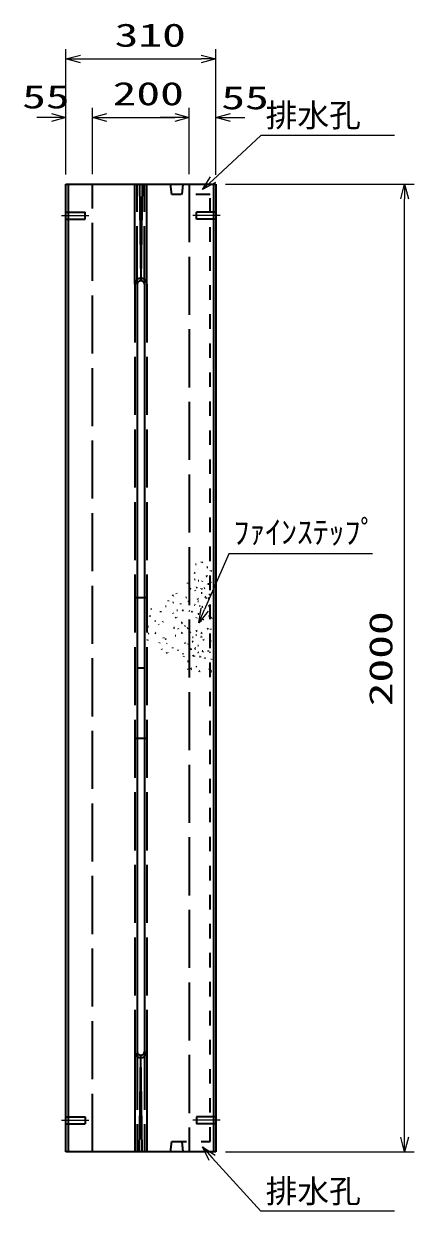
# Model space of a CAD drawing. Units: millimetres on the paper. Extents: x 0 to 841, y 0 to 594.
# Drawn here: x 168.4 to 208.8, y 294.8 to 417.5 of the extents above; entities that cross this region are included whole.
import ezdxf
from ezdxf.enums import TextEntityAlignment as Align

# ---------------------------------------------------------------- set-up
doc = ezdxf.new("R2010")
doc.units = ezdxf.units.MM
for name, pattern in [('DASHED', [7.5, 6, -1.5]), ('USER1', [18.5, 12, -1.5, 3.5, -1.5]), ('USER2', [3, 1.5, -1.5])]:
    doc.linetypes.add(name, pattern=pattern)
for name, color, linetype, lineweight in [('D-BMK（構造物基準線）', 2, 'USER1', 18), ('D-STR-DIM（寸法）', 7, 'Continuous', 13), ('D-STR-HTXT（WS-旗）', 7, 'Continuous', 13), ('D-STR-HTXT（旗上げ）', 7, 'Continuous', 13), ('D-STR（構造物WS）', 1, 'Continuous', 35), ('D-STR（構造物）', 1, 'Continuous', 35)]:
    doc.layers.add(name, color=color, linetype=linetype, lineweight=lineweight)
doc.styles.add('ＭＳ ゴシック', font='')
doc.styles.get('ＭＳ ゴシック').set_extended_font_data('MS Gothic')

# ---------------------------------------------------------------- blocks, each defined once
blk = doc.blocks.new('_Open30')
at = {"color": 7, "linetype": 'Continuous', "lineweight": 13}
for p, q in [((-1, 0.2679), (0, 0)), ((0, 0), (-1, -0.2679)), ((0, 0), (-1, 0))]:
    blk.add_line(p, q, dxfattribs=at)

msp = doc.modelspace()

# ---------------------------------------------------------------- linework, layer by layer
at = {"layer": 'D-BMK（構造物基準線）'}
for p, q in [((172.316, 397.697), (175.166, 397.697)), ((188.74, 397.697), (185.891, 397.697)), ((172.316, 304.197), (175.166, 304.197)), ((188.74, 304.197), (185.891, 304.197))]:
    msp.add_line(p, q, dxfattribs=at)
at = {"layer": 'D-STR-DIM（寸法）'}
for p, q in [((172.778, 408.844), (172.778, 414.894)), ((188.278, 408.874), (188.278, 414.894)), ((174.278, 413.894), (186.778, 413.894)), ((172.778, 401.947), (172.778, 408.844)), ((175.528, 401.999), (175.528, 408.844)), ((175.528, 401.999), (175.528, 408.844)), ((185.528, 402.014), (185.528, 408.844)), ((185.528, 401.984), (185.528, 408.844)), ((188.278, 401.917), (188.278, 408.844)), ((171.278, 407.844), (169.778, 407.844)), ((177.028, 407.844), (178.528, 407.844)), ((177.028, 407.844), (184.028, 407.844)), ((184.028, 407.844), (182.528, 407.844)), ((189.778, 407.844), (191.278, 407.844)), ((189.278, 400.947), (208.782, 400.947)), ((207.782, 302.447), (207.782, 399.447)), ((189.278, 300.947), (208.782, 300.947))]:
    msp.add_line(p, q, dxfattribs=at)
at = {"layer": 'D-STR-HTXT（WS-旗）'}
for points in [[(206.732, 405.993), (192.944, 405.993), (187.986, 401.404)], [(206.732, 294.798), (192.944, 294.798), (187.896, 300.331)]]:
    msp.add_lwpolyline(points, dxfattribs=at)
at = {"layer": 'D-STR-HTXT（旗上げ）'}
msp.add_lwpolyline([(204.451, 362.735), (189.621, 362.735), (187.122, 356.984)], dxfattribs=at)
msp.add_lwpolyline([(204.451, 362.735), (189.621, 362.735), (187.122, 356.984)], dxfattribs=at)
at = {"layer": 'D-STR（構造物WS）', "linetype": 'USER2'}
for p, q in [((183.745, 399.897), (183.607, 400.947)), ((184.878, 400.947), (184.75, 399.897)), ((187.703, 399.897), (183.745, 399.897)), ((187.703, 301.997), (187.703, 399.897)), ((183.607, 300.947), (183.745, 301.997)), ((183.745, 301.997), (187.703, 301.997)), ((184.75, 301.997), (184.878, 300.947))]:
    msp.add_line(p, q, dxfattribs=at)
at = {"layer": 'D-STR（構造物）'}
for p, q in [((172.778, 300.947), (172.778, 400.947)), ((172.778, 400.947), (188.278, 400.947)), ((173.028, 400.947), (173.028, 300.947)), ((179.903, 390.598), (179.903, 400.947)), ((179.903, 390.598), (179.903, 400.947)), ((180.403, 400.947), (180.528, 390.973)), ((180.653, 400.947), (180.528, 390.973)), ((181.153, 390.598), (181.153, 400.947)), ((188.028, 400.947), (188.028, 300.947)), ((188.278, 400.947), (188.278, 300.947)), ((180.153, 390.598), (180.153, 311.295)), ((180.903, 390.598), (180.903, 311.295)), ((186.161, 361.679), (186.233, 361.659)), ((186.161, 361.679), (186.233, 361.659)), ((186.786, 361.854), (186.844, 361.902)), ((186.786, 361.854), (186.844, 361.902)), ((186.844, 361.902), (186.892, 361.845)), ((186.844, 361.902), (186.892, 361.845)), ((187.362, 361.348), (187.437, 361.348)), ((187.362, 361.348), (187.437, 361.348)), ((187.709, 360.963), (187.762, 361.016)), ((187.709, 360.963), (187.762, 361.016)), ((187.762, 361.016), (187.815, 360.963)), ((187.762, 361.016), (187.815, 360.963)), ((185.392, 359.688), (185.386, 359.762)), ((185.392, 359.688), (185.386, 359.762)), ((186.046, 360.824), (186.1, 360.771)), ((186.046, 360.824), (186.1, 360.771)), ((186.14, 360.101), (186.075, 360.064)), ((186.14, 360.101), (186.075, 360.064)), ((186.1, 360.771), (186.153, 360.824)), ((186.1, 360.771), (186.153, 360.824)), ((186.527, 359.952), (186.453, 359.965)), ((186.527, 359.952), (186.453, 359.965)), ((186.866, 359.88), (186.891, 359.951)), ((186.866, 359.88), (186.891, 359.951)), ((187.345, 360.415), (187.273, 360.396)), ((187.345, 360.415), (187.273, 360.396)), ((187.326, 360.488), (187.345, 360.415)), ((187.326, 360.488), (187.345, 360.415)), ((187.462, 359.578), (187.475, 359.652)), ((187.462, 359.578), (187.475, 359.652)), ((187.475, 359.652), (187.549, 359.639)), ((187.475, 359.652), (187.549, 359.639)), ((187.657, 359.778), (187.719, 359.821)), ((187.657, 359.778), (187.719, 359.821)), ((187.719, 359.821), (187.762, 359.76)), ((187.719, 359.821), (187.762, 359.76)), ((183.847, 358.433), (183.794, 358.486)), ((183.847, 358.433), (183.794, 358.486)), ((183.847, 358.433), (183.9, 358.486)), ((183.847, 358.433), (183.9, 358.486)), ((184.263, 358.61), (184.225, 358.675)), ((184.263, 358.61), (184.225, 358.675)), ((185.681, 359.09), (185.61, 359.116)), ((185.681, 359.09), (185.61, 359.116)), ((186.093, 358.974), (186.125, 358.906)), ((186.093, 358.974), (186.125, 358.906)), ((186.31, 359.279), (186.248, 359.236)), ((186.31, 359.279), (186.248, 359.236)), ((186.31, 359.279), (186.353, 359.217)), ((186.31, 359.279), (186.353, 359.217)), ((186.744, 359.102), (186.805, 359.145)), ((186.744, 359.102), (186.805, 359.145)), ((186.852, 358.675), (186.778, 358.681)), ((186.852, 358.675), (186.778, 358.681)), ((186.805, 359.145), (186.848, 359.084)), ((186.805, 359.145), (186.848, 359.084)), ((187.074, 359.205), (187.142, 359.236)), ((187.074, 359.205), (187.142, 359.236)), ((187.59, 358.526), (187.627, 358.591)), ((187.59, 358.526), (187.627, 358.591)), ((187.627, 358.591), (187.692, 358.554)), ((187.627, 358.591), (187.692, 358.554)), ((181.153, 358.206), (179.903, 358.206)), ((181.153, 358.206), (179.903, 358.206)), ((183.065, 357.343), (183.14, 357.35)), ((183.065, 357.343), (183.14, 357.35)), ((183.375, 357.851), (183.394, 357.923)), ((183.375, 357.851), (183.394, 357.923)), ((183.822, 357.726), (183.887, 357.764)), ((183.822, 357.726), (183.887, 357.764)), ((184.639, 357.613), (184.613, 357.543)), ((184.639, 357.613), (184.613, 357.543)), ((185.228, 358.231), (185.171, 358.182)), ((185.228, 358.231), (185.171, 358.182)), ((185.413, 357.895), (185.475, 357.852)), ((185.413, 357.895), (185.475, 357.852)), ((185.475, 357.852), (185.432, 357.79)), ((185.475, 357.852), (185.432, 357.79)), ((186.056, 357.494), (186.131, 357.488)), ((186.056, 357.494), (186.131, 357.488)), ((186.421, 357.865), (186.496, 357.865)), ((186.421, 357.865), (186.496, 357.865)), ((186.44, 358.036), (186.427, 358.11)), ((186.44, 358.036), (186.427, 358.11)), ((186.664, 357.344), (186.592, 357.324)), ((186.664, 357.344), (186.592, 357.324)), ((186.827, 357.306), (186.888, 357.263)), ((186.827, 357.306), (186.888, 357.263)), ((186.888, 357.263), (186.845, 357.202)), ((186.888, 357.263), (186.845, 357.202)), ((187.196, 358.258), (187.148, 358.316)), ((187.196, 358.258), (187.148, 358.316)), ((187.307, 358.201), (187.246, 358.158)), ((187.307, 358.201), (187.246, 358.158)), ((187.35, 358.139), (187.307, 358.201)), ((187.35, 358.139), (187.307, 358.201)), ((187.508, 357.351), (187.582, 357.364)), ((187.508, 357.351), (187.582, 357.364)), ((187.599, 358.148), (187.525, 358.161)), ((187.599, 358.148), (187.525, 358.161)), ((187.582, 357.364), (187.595, 357.29)), ((187.582, 357.364), (187.595, 357.29)), ((187.586, 358.074), (187.599, 358.148)), ((187.586, 358.074), (187.599, 358.148)), ((181.465, 356.33), (181.407, 356.282)), ((181.465, 356.33), (181.407, 356.282)), ((181.513, 356.272), (181.465, 356.33)), ((181.513, 356.272), (181.465, 356.33)), ((181.622, 357.019), (181.547, 357.026)), ((181.622, 357.019), (181.547, 357.026)), ((182.587, 356.729), (182.593, 356.803)), ((182.587, 356.729), (182.593, 356.803)), ((183.841, 356.636), (183.873, 356.568)), ((183.841, 356.636), (183.873, 356.568)), ((184.116, 356.139), (184.173, 356.187)), ((184.116, 356.139), (184.173, 356.187)), ((184.173, 356.187), (184.221, 356.13)), ((184.173, 356.187), (184.221, 356.13)), ((184.33, 356.877), (184.256, 356.883)), ((184.33, 356.877), (184.256, 356.883)), ((184.89, 356.899), (184.822, 356.867)), ((184.89, 356.899), (184.822, 356.867)), ((184.89, 356.899), (184.858, 356.967)), ((184.89, 356.899), (184.858, 356.967)), ((185.577, 356.793), (185.529, 356.85)), ((185.577, 356.793), (185.529, 356.85)), ((185.83, 356.754), (185.765, 356.717)), ((185.83, 356.754), (185.765, 356.717)), ((185.792, 356.819), (185.83, 356.754)), ((185.792, 356.819), (185.83, 356.754)), ((186.27, 356.147), (186.233, 356.082)), ((186.27, 356.147), (186.233, 356.082)), ((186.434, 356.528), (186.506, 356.547)), ((186.434, 356.528), (186.506, 356.547)), ((186.506, 356.547), (186.487, 356.62)), ((186.506, 356.547), (186.487, 356.62)), ((186.948, 355.98), (186.886, 355.937)), ((186.948, 355.98), (186.886, 355.937)), ((186.948, 355.98), (186.991, 355.919)), ((186.948, 355.98), (186.991, 355.919)), ((187.638, 356.296), (187.564, 356.283)), ((187.638, 356.296), (187.564, 356.283)), ((187.651, 356.222), (187.638, 356.296)), ((187.651, 356.222), (187.638, 356.296)), ((187.88, 356.125), (187.818, 356.168)), ((187.88, 356.125), (187.818, 356.168)), ((187.837, 356.064), (187.88, 356.125)), ((187.837, 356.064), (187.88, 356.125)), ((181.234, 355.23), (181.309, 355.23)), ((181.234, 355.23), (181.309, 355.23)), ((182.058, 355.775), (181.983, 355.775)), ((182.058, 355.775), (181.983, 355.775)), ((182.436, 355.391), (182.383, 355.444)), ((182.436, 355.391), (182.383, 355.444)), ((182.805, 355.692), (182.837, 355.76)), ((182.805, 355.692), (182.837, 355.76)), ((183.943, 355.088), (183.943, 355.013)), ((184.018, 355.088), (183.943, 355.088)), ((183.943, 355.088), (183.943, 355.013)), ((184.018, 355.088), (183.943, 355.088)), ((184.411, 354.96), (184.391, 355.033)), ((184.411, 354.96), (184.391, 355.033)), ((184.691, 355.633), (184.766, 355.633)), ((184.691, 355.633), (184.766, 355.633)), ((184.766, 355.633), (184.766, 355.558)), ((184.766, 355.633), (184.766, 355.558)), ((185.092, 355.301), (185.039, 355.248)), ((185.092, 355.301), (185.039, 355.248)), ((185.371, 355.066), (185.313, 355.018)), ((185.371, 355.066), (185.313, 355.018)), ((185.371, 355.066), (185.419, 355.008)), ((185.371, 355.066), (185.419, 355.008)), ((185.556, 354.73), (185.617, 354.687)), ((185.556, 354.73), (185.617, 354.687)), ((186.261, 354.737), (186.318, 354.786)), ((186.261, 354.737), (186.318, 354.786)), ((186.318, 354.786), (186.27, 354.843)), ((186.318, 354.786), (186.27, 354.843)), ((186.693, 355.791), (186.68, 355.717)), ((186.693, 355.791), (186.68, 355.717)), ((187.388, 354.993), (187.45, 355.036)), ((187.388, 354.993), (187.45, 355.036)), ((187.45, 355.036), (187.493, 354.975)), ((187.45, 355.036), (187.493, 354.975)), ((187.741, 354.984), (187.728, 354.91)), ((187.741, 354.984), (187.728, 354.91)), ((181.199, 353.875), (181.179, 353.802)), ((181.338, 354.513), (181.281, 354.464)), ((181.338, 354.513), (181.281, 354.464)), ((182.003, 354.524), (182.068, 354.562)), ((182.003, 354.524), (182.068, 354.562)), ((182.068, 354.562), (182.03, 354.627)), ((182.068, 354.562), (182.03, 354.627)), ((182.444, 353.565), (182.418, 353.494)), ((182.444, 353.565), (182.418, 353.494)), ((182.898, 354.029), (182.878, 354.102)), ((182.898, 354.029), (182.878, 354.102)), ((183.082, 353.941), (183.017, 353.904)), ((183.082, 353.941), (183.017, 353.904)), ((183.082, 353.941), (183.119, 353.876)), ((183.082, 353.941), (183.119, 353.876)), ((183.206, 353.472), (183.259, 353.525)), ((183.206, 353.472), (183.259, 353.525)), ((184.079, 354.317), (184.149, 354.292)), ((184.079, 354.317), (184.149, 354.292)), ((184.793, 354.568), (184.725, 354.536)), ((184.793, 354.568), (184.725, 354.536)), ((184.825, 354.5), (184.793, 354.568)), ((184.825, 354.5), (184.793, 354.568)), ((185.124, 353.551), (185.056, 353.519)), ((185.124, 353.551), (185.056, 353.519)), ((185.155, 353.483), (185.124, 353.551)), ((185.155, 353.483), (185.124, 353.551)), ((185.617, 354.687), (185.574, 354.626)), ((185.617, 354.687), (185.574, 354.626)), ((185.896, 353.651), (185.824, 353.632)), ((185.896, 353.651), (185.824, 353.632)), ((185.951, 354.1), (185.876, 354.1)), ((185.951, 354.1), (185.876, 354.1)), ((185.877, 353.724), (185.896, 353.651)), ((185.877, 353.724), (185.896, 353.651)), ((186.273, 354.323), (186.199, 354.329)), ((186.273, 354.323), (186.199, 354.329)), ((186.807, 354.179), (186.735, 354.16)), ((186.807, 354.179), (186.735, 354.16)), ((186.827, 354.552), (186.755, 354.572)), ((186.827, 354.552), (186.755, 354.572)), ((186.826, 354.106), (186.807, 354.179)), ((186.826, 354.106), (186.807, 354.179)), ((186.808, 354.48), (186.827, 354.552)), ((186.808, 354.48), (186.827, 354.552)), ((186.993, 353.821), (187.051, 353.869)), ((186.993, 353.821), (187.051, 353.869)), ((187.051, 353.869), (187.002, 353.927)), ((187.051, 353.869), (187.002, 353.927)), ((187.747, 353.787), (187.74, 353.712)), ((187.747, 353.787), (187.74, 353.712)), ((182.663, 352.918), (182.694, 352.85)), ((182.663, 352.918), (182.694, 352.85)), ((183.186, 352.494), (183.243, 352.542)), ((183.186, 352.494), (183.243, 352.542)), ((183.243, 352.542), (183.291, 352.485)), ((183.243, 352.542), (183.291, 352.485)), ((183.822, 352.98), (183.841, 353.053)), ((183.822, 352.98), (183.841, 353.053)), ((184.342, 352.818), (184.349, 352.744)), ((184.342, 352.818), (184.349, 352.744)), ((184.868, 352.446), (184.868, 352.371)), ((184.868, 352.446), (184.868, 352.371)), ((185.402, 353.449), (185.376, 353.378)), ((185.402, 353.449), (185.376, 353.378)), ((185.744, 352.899), (185.671, 352.918)), ((185.744, 352.899), (185.671, 352.918)), ((185.724, 352.826), (185.744, 352.899)), ((185.724, 352.826), (185.744, 352.899)), ((185.967, 352.216), (185.919, 352.273)), ((185.967, 352.216), (185.919, 352.273)), ((186.165, 352.951), (186.112, 353.004)), ((186.165, 352.951), (186.112, 353.004)), ((186.112, 352.898), (186.165, 352.951)), ((186.112, 352.898), (186.165, 352.951)), ((186.481, 352.497), (186.413, 352.529)), ((186.481, 352.497), (186.413, 352.529)), ((186.421, 353.276), (186.496, 353.276)), ((186.421, 353.276), (186.496, 353.276)), ((186.933, 352.668), (186.861, 352.688)), ((186.933, 352.668), (186.861, 352.688)), ((186.933, 352.668), (186.914, 352.596)), ((186.933, 352.668), (186.914, 352.596)), ((187.518, 352.666), (187.524, 352.741)), ((187.518, 352.666), (187.524, 352.741)), ((187.714, 352.513), (187.666, 352.571)), ((187.714, 352.513), (187.666, 352.571)), ((184.984, 352.154), (184.931, 352.101)), ((184.984, 352.154), (184.931, 352.101)), ((185.413, 351.623), (185.338, 351.623)), ((185.413, 351.623), (185.338, 351.623)), ((185.413, 351.698), (185.413, 351.623)), ((185.413, 351.698), (185.413, 351.623)), ((185.967, 352.216), (185.91, 352.168)), ((185.967, 352.216), (185.91, 352.168)), ((186.057, 352.141), (186.057, 352.216)), ((186.057, 352.141), (186.057, 352.216)), ((186.218, 351.12), (186.271, 351.067)), ((186.218, 351.12), (186.271, 351.067)), ((186.588, 352.14), (186.663, 352.133)), ((186.588, 352.14), (186.663, 352.133)), ((186.663, 352.133), (186.657, 352.059)), ((186.663, 352.133), (186.657, 352.059)), ((187.157, 351.985), (187.099, 351.937)), ((187.157, 351.985), (187.099, 351.937)), ((187.109, 352.043), (187.157, 351.985)), ((187.109, 352.043), (187.157, 351.985)), ((187.846, 351.828), (187.853, 351.903)), ((187.846, 351.828), (187.853, 351.903)), ((180.153, 350.947), (180.903, 350.947)), ((180.153, 350.947), (180.903, 350.947)), ((185.398, 350.844), (185.366, 350.776)), ((185.398, 350.844), (185.366, 350.776)), ((185.762, 350.861), (185.709, 350.914)), ((185.762, 350.861), (185.709, 350.914)), ((185.709, 350.808), (185.762, 350.861)), ((185.709, 350.808), (185.762, 350.861)), ((186.519, 350.645), (186.587, 350.613)), ((186.519, 350.645), (186.587, 350.613)), ((186.587, 350.613), (186.555, 350.545)), ((186.587, 350.613), (186.555, 350.545)), ((187.624, 350.782), (187.63, 350.857)), ((187.624, 350.782), (187.63, 350.857)), ((187.763, 350.581), (187.82, 350.629)), ((187.763, 350.581), (187.82, 350.629)), ((187.82, 350.629), (187.772, 350.687)), ((187.82, 350.629), (187.772, 350.687)), ((179.903, 343.688), (181.153, 343.688)), ((179.903, 343.688), (181.153, 343.688)), ((179.903, 311.295), (179.903, 300.947)), ((180.403, 300.947), (180.528, 310.92)), ((180.403, 300.947), (180.528, 310.92)), ((180.653, 300.947), (180.528, 310.92)), ((180.653, 300.947), (180.528, 310.92)), ((181.153, 311.295), (181.153, 300.947)), ((188.278, 300.947), (172.778, 300.947))]:
    msp.add_line(p, q, dxfattribs=at)
at = {"layer": 'D-STR（構造物）', "linetype": 'DASHED'}
for p, q in [((175.528, 300.947), (175.528, 400.947)), ((180.153, 390.598), (180.153, 400.947)), ((180.903, 390.598), (180.903, 400.947)), ((185.528, 400.947), (185.528, 300.947)), ((172.778, 398.047), (174.778, 398.047)), ((174.778, 397.347), (174.778, 398.047)), ((186.278, 397.347), (186.278, 398.047)), ((188.278, 398.047), (186.278, 398.047)), ((172.778, 397.347), (174.778, 397.347)), ((188.278, 397.347), (186.278, 397.347)), ((179.903, 390.598), (179.903, 311.295)), ((181.153, 390.598), (181.153, 311.295)), ((180.153, 311.295), (180.153, 300.947)), ((180.903, 311.295), (180.903, 300.947)), ((172.778, 304.547), (174.778, 304.547)), ((174.778, 304.547), (174.778, 303.847)), ((188.278, 304.547), (186.278, 304.547)), ((186.278, 304.547), (186.278, 303.847)), ((172.778, 303.847), (174.778, 303.847)), ((188.278, 303.847), (186.278, 303.847))]:
    msp.add_line(p, q, dxfattribs=at)
for centre, start, end in [((180.528, 390.598), 0, 180), ((180.528, 311.295), 180, 0)]:
    msp.add_arc(centre, 0.625, start, end, dxfattribs=at)
at = {"layer": 'D-STR（構造物）'}
for centre, start, end in [((180.528, 390.598), 0, 180), ((180.528, 311.295), 180, 0)]:
    msp.add_arc(centre, 0.375, start, end, dxfattribs=at)

# ---------------------------------------------------------------- block references
at = {"layer": 'D-STR-DIM（寸法）', "xscale": 1.5, "yscale": 1.5}
for p, rotation in [((172.778, 413.894), 180), ((175.528, 407.844), 180), ((175.528, 407.844), 180), ((188.278, 407.844), 180), ((207.782, 400.947), 90), ((207.782, 300.947), 270)]:
    msp.add_blockref('_Open30', p, dxfattribs=dict(at, rotation=rotation))
for p in [(188.278, 413.894), (172.778, 407.844), (185.528, 407.844), (185.528, 407.844)]:
    msp.add_blockref('_Open30', p, dxfattribs=at)
at = {"layer": 'D-STR-HTXT（WS-旗）', "xscale": 1.5, "yscale": 1.5}
for p, rotation in [((186.885, 400.385), 222.78711), ((186.885, 301.439), 132.37661)]:
    msp.add_blockref('_Open30', p, dxfattribs=dict(at, rotation=rotation))
at = {"layer": 'D-STR-HTXT（旗上げ）', "xscale": 1.5, "yscale": 1.5, "rotation": 246.50838}
msp.add_blockref('_Open30', (186.524, 355.609), dxfattribs=at)
msp.add_blockref('_Open30', (186.524, 355.609), dxfattribs=at)

# ---------------------------------------------------------------- texts
at = {"layer": 'D-STR-DIM（寸法）', "style": 'ＭＳ ゴシック', "width": 1.5}
for s, p in [('310', (177.82, 414.431)), ('200', (177.612, 408.381)), ('55', (168.259, 408.062)), ('55', (188.843, 407.967))]:
    msp.add_text(s, height=2.405, dxfattribs=at).set_placement(p, align=Align.BOTTOM_LEFT)
msp.add_text('2000', height=2.405, rotation=90, dxfattribs=at).set_placement((207.245, 346.989), align=Align.BOTTOM_LEFT)
at = {"layer": 'D-STR-HTXT（WS-旗）', "style": 'ＭＳ ゴシック'}
for p in [(193.425, 406.145), (193.425, 294.95)]:
    msp.add_text('排水孔', height=2.405, dxfattribs=at).set_placement(p, align=Align.BOTTOM_LEFT)
at = {"layer": 'D-STR-HTXT（旗上げ）', "style": 'ＭＳ ゴシック'}
msp.add_text('ﾌｧｲﾝｽﾃｯﾌﾟ', height=2.405, dxfattribs=at).set_placement((190.101, 363.06), align=Align.BOTTOM_LEFT)
msp.add_text('ﾌｧｲﾝｽﾃｯﾌﾟ', height=2.405, dxfattribs=at).set_placement((190.101, 363.06), align=Align.BOTTOM_LEFT)

doc.saveas('drawing.dxf')
